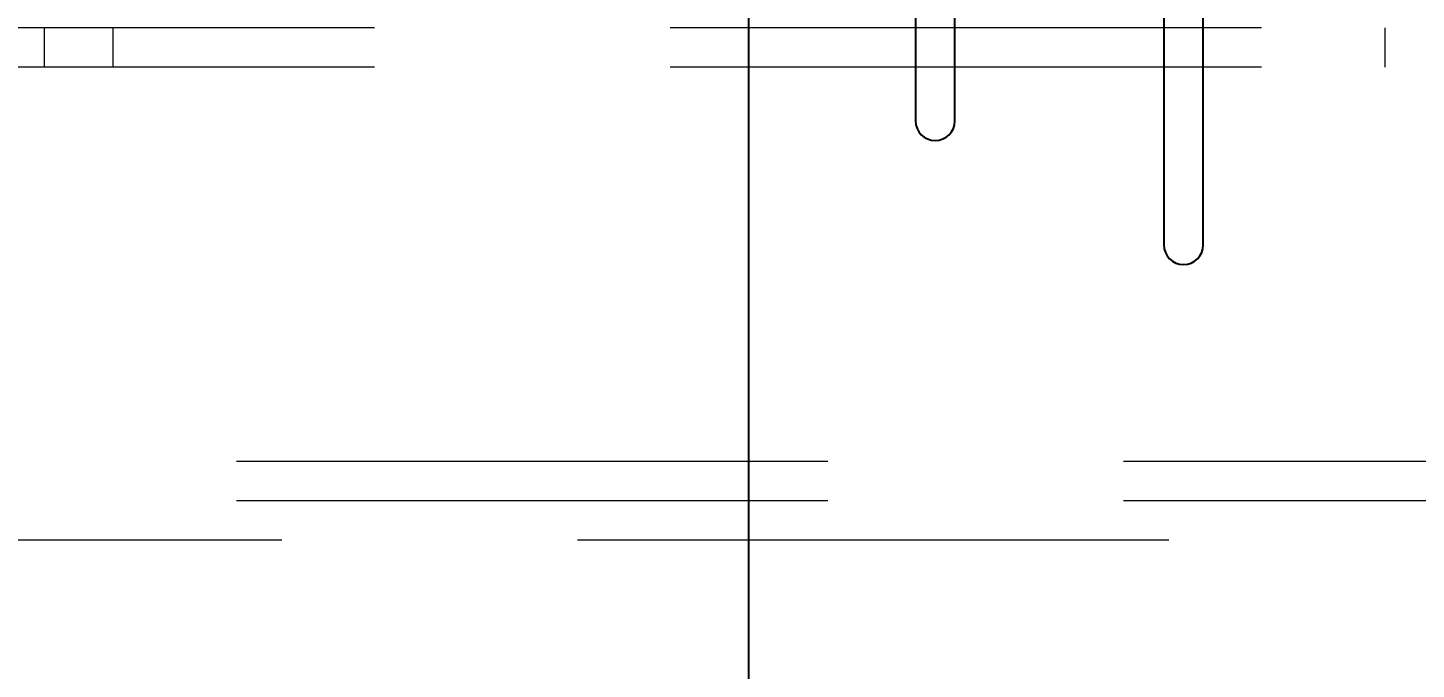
# Model space of a CAD drawing. Header units: millimetres. Extents: x 1293 to 41893, y 1011 to 26911.
# Drawn here: x 16667.7 to 16816.8, y 6596.1 to 6665.1 of the extents above; entities that cross this region are included whole.
import ezdxf

# ---------------------------------------------------------------- set-up
doc = ezdxf.new("R2010")
doc.units = ezdxf.units.MM
doc.header["$LTSCALE"] = 50
doc.linetypes.add('HIDDEN', pattern=[1.905, 1.27, -0.635])
doc.layers.add('CAPA_1', color=7, linetype='Continuous')
doc.styles.add('SLDTEXTSTYLE0', font='TXT', dxfattribs={"width": 0.75})
doc.dimstyles.new('SLDDIMSTYLE0', dxfattribs={"dimtxt": 100, "dimasz": 100, "dimexe": 0, "dimexo": 0.0625, "dimgap": 25, "dimtad": 2, "dimdec": 0, "dimlfac": 1.5, "dimrnd": 1e-09, "dimzin": 12, "dimdsep": 46, "dimtxsty": 'SLDTEXTSTYLE0', "dimsah": 1, "dimcen": 0.09, "dimadec": 0, "dimazin": 3, "dimtfac": 1, "dimtdec": 0, "dimtofl": 0, "dimtmove": 0, "dimatfit": 3, "dimfxl": 1, "dimfrac": 2, "dimtolj": 1, "dimtzin": 12, "dimarcsym": 0})

# ---------------------------------------------------------------- blocks, each defined once
blk = doc.blocks.new('_D_5')
at = {"layer": 'CAPA_1', "transparency": 16777216}
for p, q in [((11574.4, 7831.18), (17588.06, 7831.18)), ((17538.06, 7831.18), (17538.06, 4708.49)), ((16485.16, 4708.49), (17588.06, 4708.49))]:
    blk.add_line(p, q, dxfattribs=at)
for points in [[(17538.06, 7831.18), (17522.68, 7731.18), (17553.45, 7731.18)], [(17538.06, 4708.49), (17553.45, 4808.49), (17522.68, 4808.49)]]:
    blk.add_solid(points, dxfattribs=at)
at = {"layer": 'CAPA_1', "transparency": 16777216, "insert": (17409.15, 6122.06), "char_height": 100, "attachment_point": 1, "rotation": 90, "style": 'SLDTEXTSTYLE0'}
blk.add_mtext('4684', dxfattribs=at)
blk = doc.blocks.new('_D_14')
at = {"layer": 'CAPA_1', "transparency": 16777216}
for p, q in [((14179.91, 6343.65), (14179.91, 7568.73)), ((16745.16, 6492), (16745.16, 7568.73)), ((14179.91, 7518.73), (16745.16, 7518.73))]:
    blk.add_line(p, q, dxfattribs=at)
for points in [[(14179.91, 7518.73), (14279.91, 7503.34), (14279.91, 7534.11)], [(16745.16, 7518.73), (16645.16, 7534.11), (16645.16, 7503.34)]]:
    blk.add_solid(points, dxfattribs=at)
at = {"layer": 'CAPA_1', "transparency": 16777216, "insert": (15314.76, 7647.63), "char_height": 100, "attachment_point": 1, "style": 'SLDTEXTSTYLE0'}
blk.add_mtext('3848', dxfattribs=at)
blk = doc.blocks.new('_D_15')
at = {"layer": 'CAPA_1', "transparency": 16777216}
for p, q in [((6530.12, 8742.38), (6530.12, 9415.65)), ((16745.16, 6492), (16745.16, 9415.65)), ((6530.12, 9365.65), (16745.16, 9365.65))]:
    blk.add_line(p, q, dxfattribs=at)
for points in [[(6530.12, 9365.65), (6630.12, 9350.26), (6630.12, 9381.03)], [(16745.16, 9365.65), (16645.16, 9381.03), (16645.16, 9350.26)]]:
    blk.add_solid(points, dxfattribs=at)
at = {"layer": 'CAPA_1', "transparency": 16777216, "insert": (11452.92, 9494.55), "char_height": 100, "attachment_point": 1, "style": 'SLDTEXTSTYLE0'}
blk.add_mtext('15323', dxfattribs=at)

msp = doc.modelspace()

# ---------------------------------------------------------------- linework, layer by layer
at = {"color": 7, "linetype": 'Continuous', "lineweight": 25}
for p, q in [((16789.7118891, 6808.4014528), (16789.7118891, 6641.7347861)), ((16793.9452224, 6641.7347861), (16793.9452224, 6808.4014528)), ((16763.0452224, 6795.0681195), (16763.0452224, 6655.0681195)), ((16767.2785557, 6655.0681195), (16767.2785557, 6795.0681195))]:
    msp.add_line(p, q, dxfattribs=at)
at = {"color": 1, "linetype": 'HIDDEN', "lineweight": 18}
for p, q in [((16895.4452224, 6665.0681195), (16594.8785557, 6665.0681195)), ((16669.4910557, 6665.0681195), (16669.4910557, 6660.8347861)), ((16676.8993891, 6660.8347861), (16676.8993891, 6665.0681195)), ((16813.4243891, 6665.0681195), (16813.4243891, 6660.8347861)), ((16895.4452224, 6660.8347861), (16594.8785557, 6660.8347861)), ((16594.8785557, 6618.5014528), (16895.4452224, 6618.5014528)), ((16594.8785557, 6614.2681195), (16895.4452224, 6614.2681195)), ((16631.5098051, 6610.0347861), (16858.8148739, 6610.0347861))]:
    msp.add_line(p, q, dxfattribs=at)
at = {"color": 7, "linetype": 'Continuous', "lineweight": 25}
for centre in [(16765.1618891, 6655.0681195), (16791.8285557, 6641.7347861)]:
    msp.add_arc(centre, 2.1166667, 180, 0, dxfattribs=at)

# ---------------------------------------------------------------- dimensions: what is measured, and where the dimension line sits
at = {"layer": 'CAPA_1'}
for base, p1, picture, middle in [((16745.1618891, 9365.6463094), (6530.1246702, 8678.8772747), '_D_15', (11637.6432797, 9365.6463094)), ((16745.1618891, 7518.725443), (14179.9148163, 6280.1529069), '_D_14', (15462.5383527, 7518.725443))]:
    dim = msp.add_linear_dim(base=base, p1=p1, p2=(16745.1618891, 6428.5014528), dimstyle='SLDDIMSTYLE0', dxfattribs=at)
    dim.commit()
    dim.dimension.update_dxf_attribs({"geometry": picture, "text_midpoint": middle, "dimtype": 160})
dim = msp.add_linear_dim(base=(17538.0605071, 4708.4929069), p1=(11510.8968592, 7831.1769069), p2=(16421.6646746, 4708.4929069), angle=90, dimstyle='SLDDIMSTYLE0', dxfattribs=at)
dim.commit()
dim.dimension.update_dxf_attribs({"geometry": '_D_5', "text_midpoint": (17538.0605071, 6269.8349069), "dimtype": 160})

doc.saveas('drawing.dxf')
